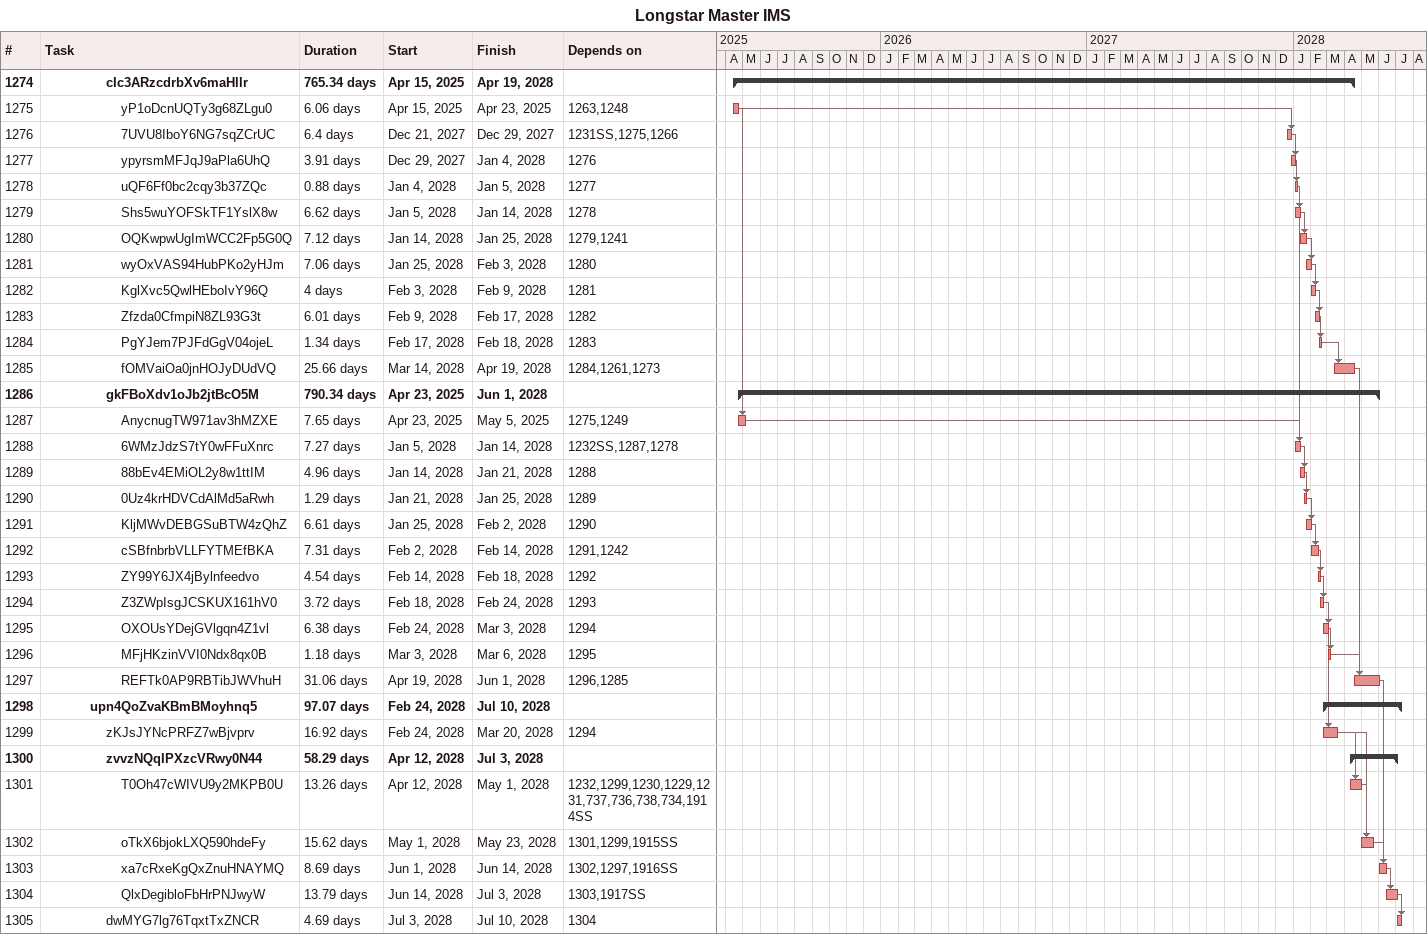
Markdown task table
Longstar Master IMS

| ID | Level | Task | Duration | Start | Finish | Predecessors |
|---|---|---|---|---|---|---|
| 1274 | 5 | **cIc3ARzcdrbXv6maHllr** | 765.34d | 2025-04-15 | 2028-04-19 |  |
| 1275 | 6 | yP1oDcnUQTy3g68ZLgu0 | 6.06d | 2025-04-15 | 2025-04-23 | 1263, 1248 |
| 1276 | 6 | 7UVU8IboY6NG7sqZCrUC | 6.4d | 2027-12-21 | 2027-12-29 | 1231SS, 1275, 1266 |
| 1277 | 6 | ypyrsmMFJqJ9aPla6UhQ | 3.91d | 2027-12-29 | 2028-01-04 | 1276 |
| 1278 | 6 | uQF6Ff0bc2cqy3b37ZQc | 0.88d | 2028-01-04 | 2028-01-05 | 1277 |
| 1279 | 6 | Shs5wuYOFSkTF1YslX8w | 6.62d | 2028-01-05 | 2028-01-14 | 1278 |
| 1280 | 6 | OQKwpwUgImWCC2Fp5G0Q | 7.12d | 2028-01-14 | 2028-01-25 | 1279, 1241 |
| 1281 | 6 | wyOxVAS94HubPKo2yHJm | 7.06d | 2028-01-25 | 2028-02-03 | 1280 |
| 1282 | 6 | KglXvc5QwlHEboIvY96Q | 4d | 2028-02-03 | 2028-02-09 | 1281 |
| 1283 | 6 | Zfzda0CfmpiN8ZL93G3t | 6.01d | 2028-02-09 | 2028-02-17 | 1282 |
| 1284 | 6 | PgYJem7PJFdGgV04ojeL | 1.34d | 2028-02-17 | 2028-02-18 | 1283 |
| 1285 | 6 | fOMVaiOa0jnHOJyDUdVQ | 25.66d | 2028-03-14 | 2028-04-19 | 1284, 1261, 1273 |
| 1286 | 5 | **gkFBoXdv1oJb2jtBcO5M** | 790.34d | 2025-04-23 | 2028-06-01 |  |
| 1287 | 6 | AnycnugTW971av3hMZXE | 7.65d | 2025-04-23 | 2025-05-05 | 1275, 1249 |
| 1288 | 6 | 6WMzJdzS7tY0wFFuXnrc | 7.27d | 2028-01-05 | 2028-01-14 | 1232SS, 1287, 1278 |
| 1289 | 6 | 88bEv4EMiOL2y8w1ttIM | 4.96d | 2028-01-14 | 2028-01-21 | 1288 |
| 1290 | 6 | 0Uz4krHDVCdAlMd5aRwh | 1.29d | 2028-01-21 | 2028-01-25 | 1289 |
| 1291 | 6 | KljMWvDEBGSuBTW4zQhZ | 6.61d | 2028-01-25 | 2028-02-02 | 1290 |
| 1292 | 6 | cSBfnbrbVLLFYTMEfBKA | 7.31d | 2028-02-02 | 2028-02-14 | 1291, 1242 |
| 1293 | 6 | ZY99Y6JX4jBylnfeedvo | 4.54d | 2028-02-14 | 2028-02-18 | 1292 |
| 1294 | 6 | Z3ZWpIsgJCSKUX161hV0 | 3.72d | 2028-02-18 | 2028-02-24 | 1293 |
| 1295 | 6 | OXOUsYDejGVlgqn4Z1vl | 6.38d | 2028-02-24 | 2028-03-03 | 1294 |
| 1296 | 6 | MFjHKzinVVI0Ndx8qx0B | 1.18d | 2028-03-03 | 2028-03-06 | 1295 |
| 1297 | 6 | REFTk0AP9RBTibJWVhuH | 31.06d | 2028-04-19 | 2028-06-01 | 1296, 1285 |
| 1298 | 4 | **upn4QoZvaKBmBMoyhnq5** | 97.07d | 2028-02-24 | 2028-07-10 |  |
| 1299 | 5 | zKJsJYNcPRFZ7wBjvprv | 16.92d | 2028-02-24 | 2028-03-20 | 1294 |
| 1300 | 5 | **zvvzNQqIPXzcVRwy0N44** | 58.29d | 2028-04-12 | 2028-07-03 |  |
| 1301 | 6 | T0Oh47cWIVU9y2MKPB0U | 13.26d | 2028-04-12 | 2028-05-01 | 1232, 1299, 1230, 1229, 1231, 737, 736, 738, 734, 1914SS |
| 1302 | 6 | oTkX6bjokLXQ590hdeFy | 15.62d | 2028-05-01 | 2028-05-23 | 1301, 1299, 1915SS |
| 1303 | 6 | xa7cRxeKgQxZnuHNAYMQ | 8.69d | 2028-06-01 | 2028-06-14 | 1302, 1297, 1916SS |
| 1304 | 6 | QlxDegibloFbHrPNJwyW | 13.79d | 2028-06-14 | 2028-07-03 | 1303, 1917SS |
| 1305 | 5 | dwMYG7lg76TqxtTxZNCR | 4.69d | 2028-07-03 | 2028-07-10 | 1304 |
